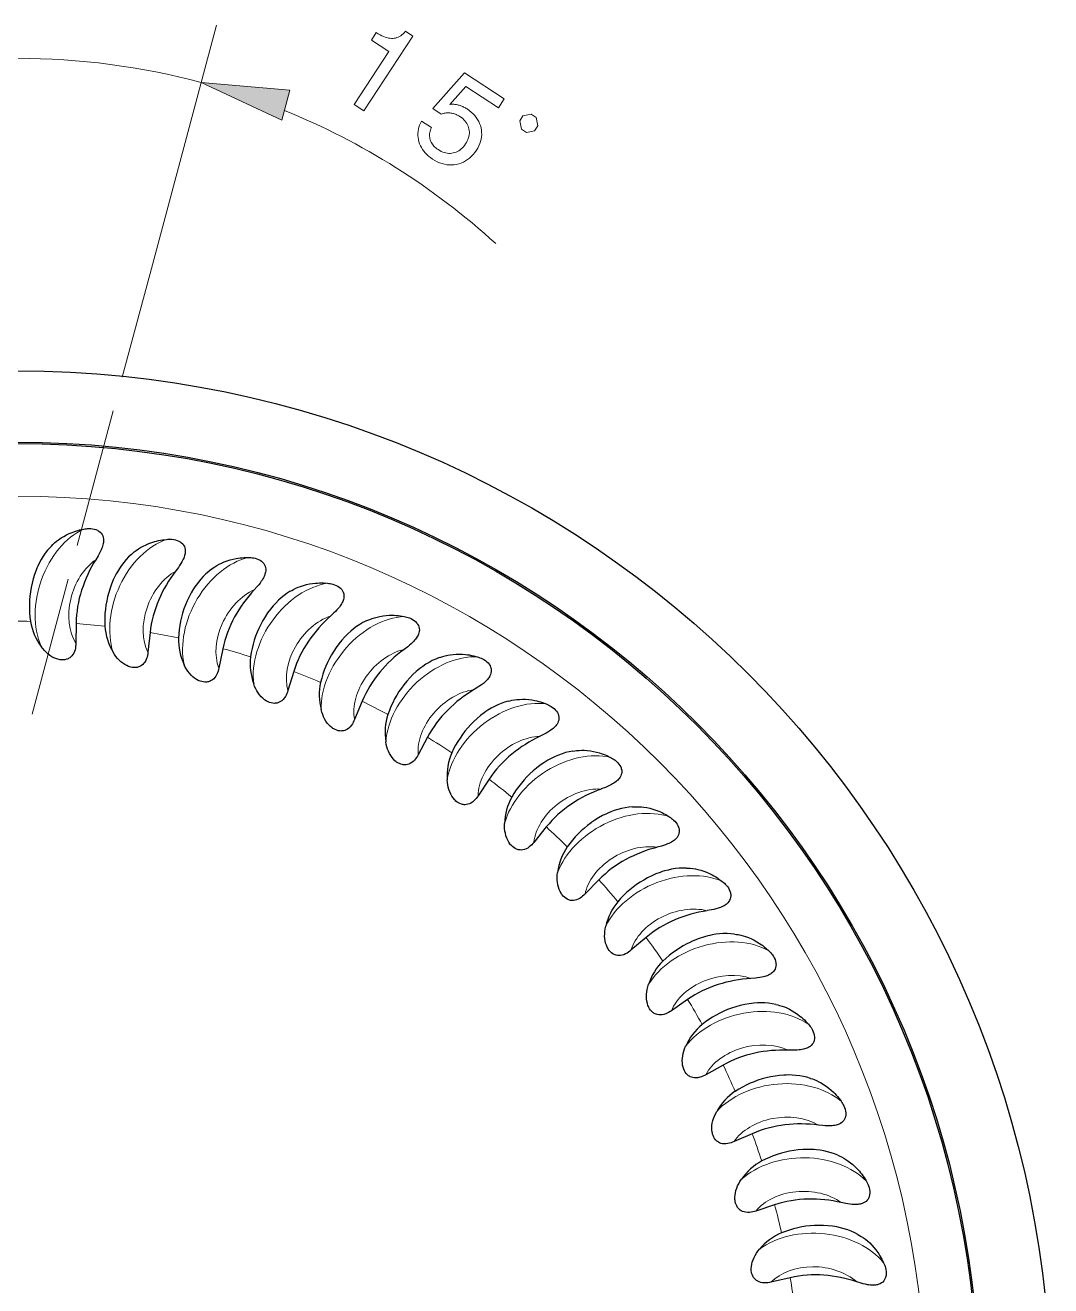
# Model space of a CAD drawing. Extents: x 0 to 420, y 0 to 594.
# Drawn here: x 144.74 to 179.32, y 131.81 to 174.3 of the extents above; entities that cross this region are included whole.
import ezdxf

# ---------------------------------------------------------------- set-up
doc = ezdxf.new("R2010")
doc.units = 0
doc.linetypes.add('DASHED', pattern=[15, 12, -3])

msp = doc.modelspace()

# ---------------------------------------------------------------- linework, layer by layer
at = {"lineweight": 13, "ltscale": 0.208977}
msp.add_line((149.028, 166.225), (151.192, 174.299), dxfattribs=at)
at = {"linetype": 'DASHED', "lineweight": 13, "ltscale": 0.39198}
msp.add_line((144.97, 151.08), (149.028, 166.225), dxfattribs=at)
at = {"lineweight": 30, "ltscale": 0.016662}
for p, q in [((146.455, 154.135), (146.446, 153.468)), ((153.795, 152.51), (153.599, 151.873)), ((156.102, 151.512), (155.846, 150.897)), ((158.303, 150.3), (157.99, 149.711)), ((162.312, 147.276), (161.893, 146.757)), ((164.083, 145.492), (163.617, 145.016)), ((165.676, 143.548), (165.167, 143.118)), ((167.078, 141.461), (166.53, 141.082)), ((168.274, 139.251), (167.693, 138.925)), ((169.255, 136.937), (168.646, 136.668))]:
    msp.add_line(p, q, dxfattribs=at)
at = {"lineweight": 30, "ltscale": 0.016661}
for p, q in [((148.949, 153.827), (148.877, 153.165)), ((151.403, 153.284), (151.269, 152.631)), ((160.38, 148.883), (160.012, 148.327)), ((170.012, 134.54), (169.38, 134.33)), ((170.538, 132.082), (169.888, 131.933))]:
    msp.add_line(p, q, dxfattribs=at)
at = {"lineweight": 13}
for points in [[(155.827, 171.624), (156.996, 173.409), (156.411, 173.792), (156.578, 174.048), (156.642, 174.009), (156.705, 173.974), (156.765, 173.944), (156.824, 173.918), (156.881, 173.896), (156.936, 173.879), (156.988, 173.866), (157.039, 173.857), (157.089, 173.853), (157.136, 173.853), (157.182, 173.857), (157.227, 173.866), (157.272, 173.879), (157.315, 173.897), (157.359, 173.919), (157.401, 173.945), (157.443, 173.976), (157.484, 174.011), (157.525, 174.051), (157.564, 174.095), (157.809, 173.934), (156.155, 171.409)], [(158.1, 171.07), (158.435, 170.85), (158.417, 170.807), (158.402, 170.765), (158.391, 170.723), (158.382, 170.681), (158.377, 170.639), (158.375, 170.598), (158.376, 170.558), (158.38, 170.517), (158.387, 170.477), (158.398, 170.437), (158.411, 170.399), (158.428, 170.361), (158.447, 170.325), (158.47, 170.289), (158.495, 170.256), (158.523, 170.223), (158.554, 170.192), (158.588, 170.161), (158.625, 170.132), (158.665, 170.105), (158.716, 170.074), (158.766, 170.047), (158.817, 170.025), (158.867, 170.008), (158.918, 169.994), (158.968, 169.985), (159.019, 169.98), (159.07, 169.98), (159.12, 169.984), (159.171, 169.992), (159.221, 170.005), (159.269, 170.022), (159.315, 170.042), (159.36, 170.066), (159.403, 170.095), (159.444, 170.127), (159.483, 170.163), (159.52, 170.204), (159.555, 170.248), (159.589, 170.296), (159.62, 170.347), (159.647, 170.398), (159.67, 170.449), (159.688, 170.5), (159.702, 170.55), (159.711, 170.601), (159.716, 170.651), (159.717, 170.702), (159.713, 170.752), (159.704, 170.803), (159.692, 170.852), (159.675, 170.9), (159.655, 170.946), (159.63, 170.99), (159.601, 171.033), (159.568, 171.074), (159.532, 171.113), (159.491, 171.151), (159.446, 171.187), (159.396, 171.221), (159.367, 171.24), (159.337, 171.256), (159.307, 171.272), (159.277, 171.286), (159.247, 171.298), (159.216, 171.309), (159.185, 171.319), (159.154, 171.327), (159.123, 171.333), (159.091, 171.338), (159.059, 171.341), (159.027, 171.343), (158.995, 171.344), (158.963, 171.342), (158.931, 171.34), (158.898, 171.335), (158.866, 171.33), (158.833, 171.322), (158.8, 171.314), (158.767, 171.303), (158.48, 171.491), (159.548, 172.692), (160.889, 171.814), (160.694, 171.517), (159.596, 172.237), (159.053, 171.628), (159.081, 171.631), (159.11, 171.633), (159.139, 171.635), (159.168, 171.634), (159.197, 171.633), (159.226, 171.631), (159.255, 171.627), (159.285, 171.622), (159.315, 171.616), (159.344, 171.609), (159.374, 171.601), (159.404, 171.591), (159.434, 171.581), (159.463, 171.569), (159.493, 171.556), (159.522, 171.542), (159.552, 171.527), (159.581, 171.511), (159.61, 171.494), (159.639, 171.476), (159.713, 171.424), (159.781, 171.369), (159.843, 171.312), (159.9, 171.252), (159.95, 171.19), (159.994, 171.125), (160.032, 171.057), (160.064, 170.987), (160.09, 170.914), (160.11, 170.839), (160.124, 170.763), (160.131, 170.686), (160.132, 170.61), (160.126, 170.534), (160.113, 170.458), (160.094, 170.383), (160.068, 170.308), (160.036, 170.233), (159.997, 170.158), (159.952, 170.084), (159.898, 170.008), (159.842, 169.938), (159.783, 169.875), (159.72, 169.818), (159.655, 169.767), (159.587, 169.722), (159.515, 169.684), (159.441, 169.652), (159.363, 169.626), (159.283, 169.607), (159.201, 169.594), (159.119, 169.588), (159.038, 169.589), (158.956, 169.597), (158.875, 169.611), (158.794, 169.633), (158.713, 169.661), (158.633, 169.696), (158.552, 169.738), (158.472, 169.788), (158.404, 169.835), (158.341, 169.885), (158.282, 169.938), (158.229, 169.993), (158.181, 170.05), (158.138, 170.11), (158.1, 170.172), (158.066, 170.237), (158.038, 170.304), (158.015, 170.373), (157.998, 170.444), (157.986, 170.514), (157.98, 170.584), (157.98, 170.654), (157.985, 170.724), (157.997, 170.793), (158.014, 170.863), (158.037, 170.932), (158.066, 171.001)], [(153.663, 172.105), (150.674, 172.367), (153.393, 171.099)], [(161.472, 170.795), (161.639, 170.685), (161.916, 170.743), (162.026, 170.91), (161.968, 171.187), (161.801, 171.297), (161.524, 171.239), (161.414, 171.072)]]:
    msp.add_lwpolyline(points, close=True, dxfattribs=at)
at = {"lineweight": 30}
for points in [[(145.575, 156.699), (145.62, 156.745), (145.666, 156.791), (145.729, 156.849), (145.795, 156.904), (145.863, 156.956), (145.949, 157.015), (146.037, 157.07), (146.128, 157.119), (146.223, 157.164), (146.32, 157.205), (146.382, 157.228), (146.445, 157.249), (146.509, 157.268), (146.574, 157.285), (146.705, 157.315)], [(146.705, 157.315), (146.752, 157.323), (146.8, 157.329), (146.844, 157.333), (146.888, 157.334), (146.949, 157.332), (147.009, 157.326), (147.068, 157.314), (147.124, 157.297), (147.177, 157.274), (147.202, 157.26), (147.226, 157.245), (147.267, 157.211), (147.302, 157.173), (147.331, 157.131), (147.352, 157.085), (147.367, 157.037), (147.375, 156.988), (147.378, 156.938), (147.377, 156.902), (147.374, 156.866), (147.368, 156.827), (147.359, 156.788), (147.347, 156.743), (147.333, 156.699), (147.316, 156.655), (147.298, 156.612), (147.267, 156.545), (147.233, 156.48), (147.196, 156.413), (147.118, 156.284)], [(148.318, 156.463), (148.366, 156.506), (148.416, 156.546), (148.485, 156.598), (148.556, 156.647), (148.629, 156.692), (148.719, 156.743), (148.813, 156.788), (148.908, 156.829), (149.007, 156.865), (149.107, 156.896), (149.171, 156.913), (149.236, 156.928), (149.301, 156.941), (149.367, 156.952), (149.5, 156.969)], [(149.5, 156.969), (149.548, 156.973), (149.597, 156.974), (149.641, 156.974), (149.685, 156.971), (149.745, 156.964), (149.805, 156.951), (149.862, 156.934), (149.916, 156.912), (149.967, 156.884), (149.99, 156.868), (150.012, 156.85), (150.05, 156.813), (150.082, 156.771), (150.106, 156.726), (150.123, 156.678), (150.133, 156.63), (150.137, 156.58), (150.135, 156.53), (150.131, 156.494), (150.124, 156.459), (150.114, 156.42), (150.102, 156.382), (150.086, 156.339), (150.067, 156.296), (150.047, 156.255), (150.025, 156.213), (149.987, 156.15), (149.947, 156.087), (149.904, 156.025), (149.814, 155.903)], [(145.575, 156.699), (145.493, 156.604), (145.417, 156.505), (145.345, 156.402), (145.279, 156.295), (145.219, 156.184), (145.164, 156.07), (145.133, 156), (145.104, 155.93), (145.052, 155.786), (145.007, 155.64), (144.968, 155.492), (144.937, 155.343)], [(148.318, 156.463), (148.227, 156.377), (148.141, 156.286), (148.061, 156.19), (147.985, 156.089), (147.914, 155.985), (147.848, 155.876), (147.811, 155.81), (147.775, 155.743), (147.71, 155.605), (147.651, 155.464), (147.599, 155.32), (147.553, 155.174)], [(151.025, 155.968), (151.078, 156.006), (151.131, 156.041), (151.205, 156.086), (151.28, 156.128), (151.357, 156.167), (151.452, 156.208), (151.549, 156.245), (151.648, 156.276), (151.749, 156.303), (151.852, 156.324), (151.917, 156.335), (151.983, 156.343), (152.05, 156.35), (152.117, 156.355), (152.251, 156.359)], [(152.251, 156.359), (152.299, 156.358), (152.347, 156.355), (152.391, 156.35), (152.434, 156.344), (152.494, 156.33), (152.552, 156.313), (152.608, 156.29), (152.659, 156.263), (152.707, 156.23), (152.729, 156.212), (152.749, 156.192), (152.783, 156.152), (152.811, 156.107), (152.831, 156.06), (152.843, 156.011), (152.849, 155.961), (152.848, 155.912), (152.841, 155.862), (152.833, 155.827), (152.823, 155.792), (152.809, 155.755), (152.794, 155.718), (152.773, 155.676), (152.751, 155.636), (152.727, 155.596), (152.701, 155.557), (152.657, 155.497), (152.612, 155.439), (152.563, 155.381), (152.462, 155.269)], [(151.025, 155.968), (150.927, 155.891), (150.833, 155.808), (150.743, 155.72), (150.658, 155.627), (150.578, 155.53), (150.502, 155.429), (150.459, 155.366), (150.417, 155.302), (150.338, 155.171), (150.266, 155.037), (150.201, 154.898), (150.142, 154.757)], [(153.673, 155.218), (153.568, 155.151), (153.467, 155.077), (153.369, 154.998), (153.276, 154.914), (153.186, 154.824), (153.101, 154.731), (153.052, 154.672), (153.005, 154.613), (152.914, 154.49), (152.83, 154.363), (152.751, 154.231), (152.679, 154.097)], [(153.673, 155.218), (153.729, 155.25), (153.786, 155.281), (153.863, 155.319), (153.942, 155.353), (154.023, 155.384), (154.121, 155.416), (154.221, 155.444), (154.323, 155.466), (154.426, 155.482), (154.53, 155.494), (154.597, 155.498), (154.663, 155.5), (154.73, 155.501), (154.797, 155.499), (154.93, 155.491)], [(154.93, 155.491), (154.978, 155.485), (155.026, 155.478), (155.069, 155.469), (155.112, 155.458), (155.17, 155.439), (155.226, 155.416), (155.279, 155.388), (155.328, 155.356), (155.372, 155.319), (155.392, 155.298), (155.411, 155.277), (155.441, 155.233), (155.464, 155.187), (155.479, 155.138), (155.487, 155.088), (155.488, 155.038), (155.482, 154.988), (155.471, 154.94), (155.46, 154.905), (155.446, 154.872), (155.429, 154.836), (155.41, 154.801), (155.386, 154.761), (155.36, 154.723), (155.332, 154.686), (155.302, 154.65), (155.253, 154.594), (155.202, 154.541), (155.148, 154.487), (155.037, 154.385)], [(156.238, 154.219), (156.297, 154.246), (156.356, 154.271), (156.437, 154.302), (156.519, 154.328), (156.602, 154.351), (156.703, 154.374), (156.805, 154.392), (156.908, 154.404), (157.013, 154.411), (157.117, 154.412), (157.184, 154.41), (157.25, 154.407), (157.317, 154.401), (157.383, 154.393), (157.516, 154.371)], [(157.516, 154.371), (157.563, 154.361), (157.61, 154.349), (157.652, 154.336), (157.693, 154.321), (157.749, 154.297), (157.803, 154.269), (157.853, 154.236), (157.899, 154.199), (157.939, 154.158), (157.957, 154.136), (157.973, 154.113), (157.999, 154.067), (158.018, 154.018), (158.028, 153.968), (158.032, 153.917), (158.027, 153.868), (158.017, 153.819), (158.001, 153.772), (157.987, 153.738), (157.97, 153.706), (157.95, 153.672), (157.927, 153.639), (157.9, 153.602), (157.87, 153.566), (157.839, 153.532), (157.806, 153.499), (157.752, 153.448), (157.696, 153.4), (157.637, 153.352), (157.516, 153.261)], [(156.238, 154.219), (156.127, 154.162), (156.019, 154.099), (155.915, 154.029), (155.814, 153.954), (155.716, 153.874), (155.623, 153.789), (155.568, 153.735), (155.515, 153.681), (155.413, 153.567), (155.317, 153.448), (155.227, 153.325), (155.142, 153.198)], [(146.446, 153.468), (146.444, 153.413), (146.439, 153.358), (146.431, 153.304), (146.42, 153.251), (146.4, 153.186), (146.375, 153.131), (146.347, 153.083), (146.313, 153.04), (146.277, 153.005), (146.24, 152.978), (146.213, 152.961), (146.186, 152.947), (146.157, 152.936), (146.129, 152.926), (146.075, 152.914), (146.021, 152.909), (145.967, 152.909), (145.914, 152.914), (145.879, 152.92), (145.844, 152.928), (145.775, 152.95), (145.706, 152.979), (145.638, 153.015), (145.569, 153.059), (145.501, 153.111), (145.443, 153.163), (145.386, 153.221), (145.33, 153.285), (145.275, 153.357)], [(148.877, 153.165), (148.87, 153.11), (148.86, 153.056), (148.847, 153.002), (148.831, 152.951), (148.805, 152.888), (148.775, 152.835), (148.742, 152.791), (148.704, 152.751), (148.665, 152.72), (148.626, 152.696), (148.597, 152.682), (148.569, 152.671), (148.539, 152.662), (148.51, 152.655), (148.455, 152.648), (148.401, 152.648), (148.348, 152.653), (148.295, 152.664), (148.261, 152.673), (148.227, 152.685), (148.16, 152.713), (148.094, 152.748), (148.029, 152.791), (147.966, 152.841), (147.903, 152.899), (147.85, 152.956), (147.799, 153.019), (147.749, 153.089), (147.701, 153.165)], [(158.697, 152.982), (158.581, 152.935), (158.467, 152.882), (158.356, 152.823), (158.249, 152.758), (158.144, 152.687), (158.043, 152.611), (157.984, 152.563), (157.926, 152.514), (157.813, 152.411), (157.706, 152.301), (157.605, 152.187), (157.508, 152.069)], [(158.697, 152.982), (158.758, 153.003), (158.819, 153.022), (158.902, 153.044), (158.986, 153.063), (159.071, 153.079), (159.174, 153.092), (159.277, 153.1), (159.381, 153.102), (159.486, 153.099), (159.59, 153.09), (159.656, 153.082), (159.722, 153.072), (159.788, 153.059), (159.853, 153.045), (159.983, 153.011)], [(159.983, 153.011), (160.029, 152.997), (160.074, 152.981), (160.115, 152.964), (160.155, 152.945), (160.208, 152.915), (160.259, 152.882), (160.306, 152.845), (160.348, 152.804), (160.384, 152.759), (160.4, 152.735), (160.414, 152.711), (160.435, 152.662), (160.449, 152.612), (160.455, 152.561), (160.453, 152.51), (160.444, 152.461), (160.429, 152.414), (160.409, 152.368), (160.392, 152.337), (160.372, 152.306), (160.348, 152.274), (160.323, 152.243), (160.292, 152.209), (160.259, 152.177), (160.224, 152.145), (160.189, 152.115), (160.13, 152.07), (160.07, 152.027), (160.007, 151.985), (159.878, 151.906)], [(151.269, 152.631), (151.256, 152.578), (151.241, 152.525), (151.223, 152.472), (151.202, 152.423), (151.17, 152.363), (151.135, 152.313), (151.099, 152.272), (151.057, 152.236), (151.015, 152.209), (150.974, 152.188), (150.944, 152.177), (150.914, 152.169), (150.885, 152.163), (150.855, 152.159), (150.799, 152.158), (150.745, 152.162), (150.693, 152.173), (150.642, 152.188), (150.608, 152.201), (150.576, 152.215), (150.512, 152.25), (150.45, 152.291), (150.389, 152.34), (150.331, 152.396), (150.274, 152.459), (150.226, 152.521), (150.181, 152.589), (150.138, 152.663), (150.098, 152.744)], [(153.599, 151.873), (153.581, 151.821), (153.561, 151.769), (153.538, 151.719), (153.513, 151.672), (153.475, 151.616), (153.436, 151.569), (153.395, 151.532), (153.35, 151.5), (153.306, 151.476), (153.263, 151.46), (153.232, 151.452), (153.202, 151.446), (153.172, 151.443), (153.142, 151.442), (153.087, 151.446), (153.033, 151.456), (152.982, 151.471), (152.932, 151.491), (152.9, 151.507), (152.869, 151.525), (152.809, 151.565), (152.751, 151.612), (152.695, 151.666), (152.642, 151.728), (152.592, 151.797), (152.551, 151.862), (152.512, 151.934), (152.476, 152.012), (152.444, 152.096)], [(161.026, 151.516), (160.906, 151.481), (160.788, 151.439), (160.672, 151.39), (160.559, 151.336), (160.448, 151.275), (160.34, 151.209), (160.277, 151.167), (160.214, 151.123), (160.093, 151.031), (159.976, 150.933), (159.864, 150.829), (159.756, 150.72)], [(161.026, 151.516), (161.089, 151.531), (161.152, 151.544), (161.237, 151.559), (161.322, 151.57), (161.408, 151.577), (161.512, 151.58), (161.615, 151.578), (161.719, 151.57), (161.823, 151.557), (161.926, 151.539), (161.991, 151.524), (162.056, 151.508), (162.12, 151.49), (162.183, 151.469), (162.309, 151.423)], [(162.309, 151.423), (162.354, 151.404), (162.397, 151.384), (162.436, 151.363), (162.474, 151.34), (162.525, 151.306), (162.572, 151.268), (162.615, 151.226), (162.653, 151.182), (162.685, 151.134), (162.698, 151.109), (162.71, 151.083), (162.727, 151.032), (162.735, 150.981), (162.737, 150.93), (162.73, 150.88), (162.717, 150.832), (162.697, 150.786), (162.673, 150.742), (162.652, 150.712), (162.63, 150.684), (162.603, 150.654), (162.575, 150.626), (162.541, 150.595), (162.505, 150.566), (162.468, 150.538), (162.429, 150.511), (162.367, 150.472), (162.303, 150.435), (162.236, 150.399), (162.1, 150.332)], [(155.846, 150.897), (155.824, 150.847), (155.799, 150.797), (155.771, 150.749), (155.741, 150.705), (155.699, 150.652), (155.655, 150.61), (155.611, 150.576), (155.563, 150.549), (155.517, 150.53), (155.473, 150.518), (155.441, 150.512), (155.411, 150.51), (155.38, 150.509), (155.351, 150.511), (155.296, 150.52), (155.243, 150.535), (155.194, 150.556), (155.146, 150.58), (155.116, 150.599), (155.087, 150.619), (155.03, 150.665), (154.977, 150.718), (154.927, 150.777), (154.88, 150.843), (154.837, 150.916), (154.802, 150.986), (154.77, 151.061), (154.742, 151.142), (154.718, 151.229)], [(157.99, 149.711), (157.963, 149.663), (157.934, 149.617), (157.902, 149.572), (157.868, 149.53), (157.82, 149.482), (157.773, 149.444), (157.726, 149.414), (157.676, 149.392), (157.628, 149.377), (157.583, 149.369), (157.551, 149.367), (157.52, 149.367), (157.49, 149.37), (157.461, 149.375), (157.407, 149.389), (157.356, 149.409), (157.309, 149.434), (157.264, 149.463), (157.235, 149.484), (157.208, 149.507), (157.156, 149.558), (157.109, 149.615), (157.064, 149.679), (157.024, 149.75), (156.987, 149.827), (156.959, 149.899), (156.935, 149.977), (156.914, 150.06), (156.899, 150.149)], [(163.206, 149.835), (163.083, 149.812), (162.962, 149.781), (162.842, 149.744), (162.724, 149.7), (162.608, 149.65), (162.494, 149.595), (162.427, 149.559), (162.36, 149.522), (162.231, 149.441), (162.105, 149.355), (161.983, 149.262), (161.866, 149.164)], [(163.206, 149.835), (163.27, 149.844), (163.334, 149.851), (163.42, 149.858), (163.506, 149.86), (163.592, 149.859), (163.695, 149.853), (163.798, 149.841), (163.901, 149.823), (164.003, 149.801), (164.104, 149.772), (164.167, 149.752), (164.23, 149.729), (164.292, 149.705), (164.353, 149.679), (164.474, 149.621)], [(164.474, 149.621), (164.517, 149.598), (164.558, 149.573), (164.595, 149.549), (164.631, 149.523), (164.678, 149.484), (164.721, 149.442), (164.76, 149.396), (164.794, 149.348), (164.821, 149.297), (164.832, 149.271), (164.841, 149.244), (164.853, 149.192), (164.857, 149.14), (164.853, 149.089), (164.841, 149.04), (164.824, 148.993), (164.8, 148.95), (164.771, 148.909), (164.748, 148.881), (164.723, 148.855), (164.694, 148.827), (164.663, 148.802), (164.626, 148.775), (164.588, 148.749), (164.548, 148.725), (164.507, 148.702), (164.441, 148.669), (164.374, 148.638), (164.304, 148.609), (164.162, 148.555)], [(160.012, 148.327), (159.981, 148.282), (159.947, 148.238), (159.911, 148.197), (159.873, 148.159), (159.821, 148.115), (159.77, 148.082), (159.721, 148.057), (159.669, 148.039), (159.62, 148.029), (159.574, 148.026), (159.542, 148.026), (159.511, 148.03), (159.482, 148.035), (159.453, 148.043), (159.401, 148.062), (159.352, 148.086), (159.307, 148.116), (159.265, 148.149), (159.239, 148.173), (159.214, 148.199), (159.168, 148.254), (159.125, 148.316), (159.087, 148.383), (159.054, 148.457), (159.025, 148.538), (159.004, 148.612), (158.987, 148.692), (158.974, 148.777), (158.967, 148.867)], [(165.216, 147.955), (165.092, 147.943), (164.968, 147.924), (164.845, 147.898), (164.723, 147.866), (164.603, 147.828), (164.484, 147.784), (164.414, 147.754), (164.345, 147.723), (164.208, 147.656), (164.074, 147.581), (163.944, 147.5), (163.818, 147.414)], [(165.216, 147.955), (165.281, 147.958), (165.345, 147.959), (165.431, 147.957), (165.517, 147.952), (165.603, 147.942), (165.705, 147.926), (165.806, 147.904), (165.907, 147.877), (166.006, 147.845), (166.104, 147.807), (166.165, 147.781), (166.225, 147.752), (166.285, 147.722), (166.343, 147.69), (166.458, 147.621)], [(166.458, 147.621), (166.499, 147.594), (166.537, 147.566), (166.572, 147.538), (166.605, 147.509), (166.648, 147.465), (166.687, 147.419), (166.721, 147.37), (166.75, 147.319), (166.772, 147.266), (166.781, 147.239), (166.787, 147.211), (166.794, 147.158), (166.793, 147.106), (166.785, 147.056), (166.769, 147.008), (166.746, 146.963), (166.719, 146.922), (166.686, 146.884), (166.661, 146.858), (166.633, 146.835), (166.602, 146.81), (166.569, 146.788), (166.529, 146.764), (166.488, 146.742), (166.446, 146.722), (166.404, 146.703), (166.335, 146.676), (166.265, 146.652), (166.192, 146.63), (166.046, 146.59)], [(161.893, 146.757), (161.858, 146.716), (161.82, 146.675), (161.78, 146.637), (161.739, 146.603), (161.683, 146.564), (161.629, 146.536), (161.578, 146.516), (161.524, 146.503), (161.475, 146.498), (161.429, 146.499), (161.397, 146.503), (161.367, 146.509), (161.337, 146.517), (161.31, 146.527), (161.259, 146.551), (161.214, 146.58), (161.172, 146.614), (161.133, 146.651), (161.109, 146.677), (161.087, 146.705), (161.046, 146.765), (161.01, 146.83), (160.978, 146.901), (160.952, 146.978), (160.93, 147.061), (160.917, 147.137), (160.907, 147.218), (160.903, 147.304), (160.904, 147.394)], [(163.617, 145.016), (163.578, 144.978), (163.536, 144.941), (163.493, 144.907), (163.448, 144.876), (163.389, 144.844), (163.333, 144.82), (163.28, 144.806), (163.225, 144.798), (163.175, 144.797), (163.13, 144.802), (163.098, 144.809), (163.069, 144.818), (163.041, 144.829), (163.014, 144.842), (162.966, 144.871), (162.923, 144.904), (162.885, 144.941), (162.85, 144.982), (162.829, 145.011), (162.809, 145.04), (162.774, 145.104), (162.744, 145.172), (162.719, 145.246), (162.7, 145.325), (162.687, 145.409), (162.681, 145.487), (162.679, 145.568), (162.683, 145.654), (162.693, 145.743)], [(167.038, 145.892), (166.913, 145.892), (166.788, 145.885), (166.664, 145.871), (166.539, 145.851), (166.416, 145.824), (166.294, 145.791), (166.221, 145.769), (166.149, 145.744), (166.006, 145.69), (165.866, 145.628), (165.729, 145.56), (165.596, 145.486)], [(167.038, 145.892), (167.103, 145.889), (167.167, 145.884), (167.253, 145.874), (167.338, 145.86), (167.422, 145.843), (167.522, 145.817), (167.621, 145.786), (167.719, 145.749), (167.814, 145.707), (167.908, 145.66), (167.966, 145.628), (168.024, 145.594), (168.08, 145.559), (168.135, 145.521), (168.243, 145.441)], [(168.243, 145.441), (168.281, 145.411), (168.317, 145.379), (168.348, 145.348), (168.378, 145.316), (168.417, 145.269), (168.452, 145.219), (168.481, 145.167), (168.505, 145.113), (168.522, 145.058), (168.528, 145.03), (168.532, 145.002), (168.534, 144.949), (168.528, 144.897), (168.514, 144.848), (168.494, 144.801), (168.468, 144.759), (168.436, 144.721), (168.4, 144.686), (168.372, 144.663), (168.343, 144.642), (168.309, 144.621), (168.274, 144.602), (168.232, 144.582), (168.19, 144.564), (168.146, 144.548), (168.102, 144.533), (168.03, 144.513), (167.958, 144.495), (167.884, 144.48), (167.735, 144.454)], [(165.167, 143.118), (165.124, 143.084), (165.079, 143.051), (165.033, 143.022), (164.986, 142.996), (164.924, 142.968), (164.866, 142.951), (164.811, 142.941), (164.756, 142.938), (164.707, 142.943), (164.662, 142.952), (164.631, 142.962), (164.603, 142.974), (164.576, 142.987), (164.55, 143.003), (164.505, 143.036), (164.466, 143.073), (164.431, 143.114), (164.4, 143.157), (164.382, 143.188), (164.365, 143.22), (164.336, 143.286), (164.313, 143.357), (164.296, 143.433), (164.284, 143.513), (164.279, 143.598), (164.28, 143.676), (164.286, 143.757), (164.298, 143.842), (164.316, 143.93)], [(168.656, 143.665), (168.532, 143.677), (168.407, 143.682), (168.281, 143.68), (168.156, 143.672), (168.03, 143.657), (167.905, 143.636), (167.831, 143.62), (167.757, 143.603), (167.61, 143.562), (167.464, 143.514), (167.322, 143.46), (167.182, 143.398)], [(168.656, 143.665), (168.72, 143.656), (168.784, 143.645), (168.868, 143.627), (168.951, 143.605), (169.033, 143.58), (169.131, 143.544), (169.226, 143.504), (169.32, 143.458), (169.411, 143.408), (169.5, 143.352), (169.555, 143.314), (169.609, 143.275), (169.662, 143.234), (169.713, 143.192), (169.813, 143.102)], [(169.813, 143.102), (169.847, 143.068), (169.88, 143.033), (169.909, 142.999), (169.935, 142.964), (169.969, 142.914), (169.999, 142.861), (170.024, 142.806), (170.042, 142.75), (170.054, 142.694), (170.057, 142.666), (170.059, 142.638), (170.055, 142.585), (170.044, 142.534), (170.026, 142.486), (170.001, 142.441), (169.971, 142.402), (169.936, 142.366), (169.897, 142.335), (169.867, 142.315), (169.836, 142.297), (169.8, 142.279), (169.763, 142.263), (169.72, 142.247), (169.676, 142.234), (169.631, 142.222), (169.585, 142.211), (169.513, 142.198), (169.439, 142.187), (169.364, 142.179), (169.213, 142.167)], [(166.53, 141.082), (166.484, 141.052), (166.436, 141.024), (166.387, 140.998), (166.338, 140.977), (166.274, 140.956), (166.214, 140.944), (166.159, 140.939), (166.104, 140.942), (166.055, 140.951), (166.011, 140.965), (165.982, 140.977), (165.954, 140.992), (165.929, 141.008), (165.905, 141.026), (165.863, 141.063), (165.828, 141.104), (165.797, 141.148), (165.77, 141.194), (165.755, 141.226), (165.741, 141.259), (165.719, 141.328), (165.702, 141.401), (165.692, 141.478), (165.688, 141.559), (165.691, 141.644), (165.699, 141.722), (165.713, 141.802), (165.733, 141.885), (165.76, 141.971)], [(170.055, 141.295), (169.933, 141.319), (169.808, 141.335), (169.683, 141.345), (169.557, 141.349), (169.431, 141.346), (169.305, 141.337), (169.229, 141.328), (169.154, 141.318), (169.003, 141.292), (168.854, 141.258), (168.707, 141.217), (168.562, 141.169)], [(170.055, 141.295), (170.118, 141.279), (170.18, 141.262), (170.262, 141.236), (170.343, 141.207), (170.422, 141.174), (170.516, 141.129), (170.607, 141.08), (170.696, 141.026), (170.782, 140.966), (170.866, 140.903), (170.917, 140.86), (170.966, 140.816), (171.015, 140.77), (171.062, 140.723), (171.153, 140.624)], [(171.153, 140.624), (171.184, 140.587), (171.213, 140.549), (171.238, 140.513), (171.262, 140.475), (171.291, 140.422), (171.316, 140.366), (171.335, 140.31), (171.348, 140.252), (171.354, 140.195), (171.355, 140.167), (171.353, 140.138), (171.345, 140.086), (171.329, 140.036), (171.307, 139.99), (171.278, 139.949), (171.244, 139.912), (171.206, 139.88), (171.164, 139.853), (171.132, 139.836), (171.099, 139.821), (171.062, 139.806), (171.024, 139.794), (170.98, 139.782), (170.934, 139.773), (170.888, 139.765), (170.842, 139.759), (170.768, 139.753), (170.694, 139.749), (170.618, 139.748), (170.467, 139.751)], [(167.693, 138.925), (167.644, 138.9), (167.594, 138.876), (167.543, 138.856), (167.492, 138.839), (167.426, 138.824), (167.365, 138.818), (167.31, 138.819), (167.256, 138.826), (167.208, 138.84), (167.165, 138.858), (167.137, 138.873), (167.111, 138.89), (167.087, 138.909), (167.065, 138.929), (167.028, 138.97), (166.996, 139.014), (166.969, 139.06), (166.947, 139.109), (166.935, 139.142), (166.925, 139.177), (166.909, 139.247), (166.899, 139.321), (166.897, 139.399), (166.901, 139.48), (166.911, 139.565), (166.927, 139.641), (166.949, 139.72), (166.976, 139.8), (167.011, 139.884)], [(171.223, 138.802), (171.103, 138.837), (170.981, 138.866), (170.857, 138.888), (170.732, 138.903), (170.606, 138.912), (170.48, 138.915), (170.403, 138.914), (170.327, 138.911), (170.175, 138.899), (170.024, 138.879), (169.873, 138.853), (169.724, 138.819)], [(171.223, 138.802), (171.284, 138.781), (171.344, 138.758), (171.423, 138.724), (171.501, 138.687), (171.577, 138.647), (171.665, 138.594), (171.752, 138.536), (171.835, 138.473), (171.915, 138.406), (171.992, 138.335), (172.039, 138.288), (172.084, 138.239), (172.128, 138.189), (172.171, 138.137), (172.252, 138.03)], [(168.646, 136.668), (168.595, 136.647), (168.543, 136.628), (168.49, 136.613), (168.437, 136.601), (168.37, 136.593), (168.309, 136.592), (168.254, 136.598), (168.201, 136.611), (168.154, 136.629), (168.114, 136.651), (168.087, 136.669), (168.063, 136.688), (168.041, 136.709), (168.021, 136.731), (167.988, 136.775), (167.96, 136.822), (167.938, 136.871), (167.921, 136.922), (167.912, 136.956), (167.905, 136.991), (167.896, 137.063), (167.893, 137.138), (167.898, 137.215), (167.91, 137.295), (167.929, 137.379), (167.951, 137.453), (167.98, 137.529), (168.016, 137.607), (168.058, 137.687)], [(172.252, 138.03), (172.279, 137.991), (172.305, 137.95), (172.326, 137.911), (172.346, 137.872), (172.37, 137.815), (172.389, 137.758), (172.403, 137.7), (172.41, 137.642), (172.411, 137.584), (172.409, 137.555), (172.405, 137.528), (172.392, 137.476), (172.371, 137.428), (172.344, 137.385), (172.312, 137.346), (172.275, 137.313), (172.234, 137.285), (172.189, 137.261), (172.156, 137.247), (172.122, 137.235), (172.083, 137.225), (172.044, 137.216), (171.999, 137.209), (171.953, 137.203), (171.906, 137.2), (171.86, 137.199), (171.786, 137.199), (171.712, 137.203), (171.636, 137.209), (171.486, 137.226)], [(172.148, 136.21), (172.032, 136.256), (171.913, 136.296), (171.792, 136.33), (171.669, 136.357), (171.544, 136.378), (171.419, 136.393), (171.343, 136.399), (171.267, 136.403), (171.114, 136.406), (170.961, 136.401), (170.809, 136.388), (170.657, 136.369)], [(172.148, 136.21), (172.206, 136.183), (172.264, 136.154), (172.34, 136.113), (172.413, 136.069), (172.485, 136.021), (172.569, 135.96), (172.649, 135.894), (172.726, 135.824), (172.799, 135.75), (172.869, 135.671), (172.911, 135.62), (172.952, 135.567), (172.991, 135.513), (173.028, 135.458), (173.099, 135.344)], [(169.38, 134.33), (169.327, 134.314), (169.273, 134.301), (169.219, 134.29), (169.166, 134.284), (169.098, 134.281), (169.037, 134.287), (168.983, 134.298), (168.931, 134.316), (168.887, 134.338), (168.849, 134.364), (168.824, 134.384), (168.802, 134.406), (168.782, 134.429), (168.764, 134.452), (168.735, 134.5), (168.712, 134.549), (168.694, 134.6), (168.682, 134.652), (168.676, 134.687), (168.673, 134.722), (168.67, 134.795), (168.675, 134.869), (168.687, 134.946), (168.706, 135.025), (168.733, 135.106), (168.763, 135.178), (168.799, 135.251), (168.842, 135.325), (168.891, 135.4)], [(173.099, 135.344), (173.122, 135.301), (173.144, 135.258), (173.161, 135.218), (173.177, 135.177), (173.196, 135.119), (173.209, 135.059), (173.218, 135), (173.22, 134.942), (173.215, 134.884), (173.21, 134.856), (173.203, 134.829), (173.185, 134.779), (173.161, 134.733), (173.13, 134.692), (173.093, 134.656), (173.053, 134.627), (173.01, 134.603), (172.963, 134.584), (172.929, 134.573), (172.894, 134.565), (172.855, 134.558), (172.815, 134.553), (172.769, 134.55), (172.723, 134.549), (172.676, 134.55), (172.629, 134.553), (172.556, 134.561), (172.483, 134.571), (172.408, 134.584), (172.26, 134.616)], [(172.822, 133.541), (172.711, 133.599), (172.597, 133.65), (172.479, 133.694), (172.359, 133.733), (172.238, 133.766), (172.114, 133.793), (172.039, 133.806), (171.964, 133.818), (171.812, 133.835), (171.659, 133.844), (171.507, 133.846), (171.354, 133.841)], [(172.822, 133.541), (172.878, 133.509), (172.933, 133.475), (173.004, 133.427), (173.073, 133.376), (173.14, 133.322), (173.218, 133.253), (173.291, 133.18), (173.361, 133.102), (173.427, 133.021), (173.489, 132.937), (173.526, 132.882), (173.561, 132.825), (173.595, 132.768), (173.627, 132.709), (173.687, 132.589)], [(169.888, 131.933), (169.834, 131.922), (169.779, 131.914), (169.724, 131.909), (169.671, 131.907), (169.603, 131.911), (169.543, 131.922), (169.49, 131.939), (169.44, 131.962), (169.398, 131.988), (169.363, 132.017), (169.34, 132.04), (169.32, 132.063), (169.302, 132.088), (169.286, 132.113), (169.262, 132.163), (169.244, 132.214), (169.232, 132.267), (169.224, 132.319), (169.222, 132.355), (169.221, 132.391), (169.226, 132.463), (169.238, 132.537), (169.257, 132.612), (169.284, 132.689), (169.318, 132.767), (169.355, 132.836), (169.397, 132.905), (169.447, 132.975), (169.504, 133.045)], [(173.687, 132.589), (173.706, 132.544), (173.723, 132.499), (173.737, 132.457), (173.749, 132.415), (173.762, 132.355), (173.77, 132.295), (173.772, 132.235), (173.769, 132.177), (173.759, 132.12), (173.751, 132.093), (173.742, 132.066), (173.719, 132.018), (173.69, 131.975), (173.655, 131.937), (173.616, 131.905), (173.573, 131.88), (173.528, 131.86), (173.48, 131.845), (173.444, 131.838), (173.408, 131.833), (173.369, 131.829), (173.329, 131.828), (173.283, 131.83), (173.237, 131.833), (173.19, 131.839), (173.144, 131.846), (173.072, 131.861), (173, 131.878), (172.927, 131.898), (172.782, 131.944)]]:
    msp.add_lwpolyline(points, dxfattribs=at)
for radius in [34.85, 32.45, 32.4]:
    msp.add_circle((144.475, 127.796), radius, dxfattribs=at)
at = {"lineweight": 13}
msp.add_circle((144.475, 127.796), 30.629, dxfattribs=at)
for centre, radius, start, end in [((144.475, 149.23), 23.953, 75, 90), ((144.475, 149.23), 23.953, 47.6624, 67.9148), ((144.475, 127.796), 26.413, 89.0404, 91.1561), ((144.475, 127.796), 26.413, 83.5859, 85.7015), ((144.475, 127.796), 26.413, 78.1313, 80.247), ((144.475, 127.796), 26.413, 72.6768, 74.7924), ((144.475, 127.796), 26.413, 67.2222, 69.3379), ((144.475, 127.796), 26.413, 61.7677, 63.8833), ((144.475, 127.796), 26.413, 56.3131, 58.4288), ((144.475, 127.796), 26.413, 50.8586, 52.9742), ((144.475, 127.796), 26.413, 45.404, 47.5197), ((144.475, 127.796), 26.413, 39.9495, 42.0652), ((144.475, 127.796), 26.413, 34.4949, 36.6106), ((144.475, 127.796), 26.413, 29.0404, 31.1561), ((144.475, 127.796), 26.413, 23.5859, 25.7015), ((144.475, 127.796), 26.413, 18.1313, 20.247), ((144.475, 127.796), 26.413, 12.6768, 14.7924), ((144.475, 127.796), 26.413, 7.2222, 9.3379)]:
    msp.add_arc(centre, radius, start, end, dxfattribs=at)
at = {"lineweight": 30}
for centre, radius, start, end in [((150.988, 153.855), 4.568, 147.8873, 162.0712), ((153.435, 153.118), 4.568, 142.4328, 156.6167), ((148.285, 154.714), 3.406, 169.3619, 188.5859), ((150.271, 154.078), 3.817, 161.9441, 179.1471), ((150.826, 154.23), 3.406, 163.9073, 183.1313), ((155.802, 152.151), 4.568, 136.9782, 151.1622), ((152.743, 153.408), 3.817, 156.4896, 173.6926), ((153.31, 153.506), 3.406, 158.4528, 177.6768), ((155.14, 152.506), 3.817, 151.035, 168.238), ((158.065, 150.965), 4.568, 131.5237, 145.7076), ((146.88, 154.537), 1.992, 189.6028, 216.3311), ((149.411, 154.187), 1.991, 184.1247, 210.8663), ((155.714, 152.55), 3.406, 152.9982, 172.2223), ((151.897, 153.598), 1.991, 178.6702, 205.4118), ((157.441, 151.38), 3.817, 145.5805, 162.7835), ((154.317, 152.777), 1.992, 173.2392, 199.9674), ((158.016, 151.37), 3.406, 147.5437, 166.7677), ((160.206, 149.568), 4.568, 126.0691, 140.2531), ((156.647, 151.728), 1.992, 167.7847, 194.5129), ((159.624, 150.041), 3.817, 140.1259, 157.3289), ((160.194, 149.977), 3.404, 142.0882, 161.3236), ((162.204, 147.974), 4.568, 120.6146, 134.7985), ((158.866, 150.463), 1.992, 162.3301, 189.0583), ((161.67, 148.501), 3.817, 134.6788, 151.8822), ((162.233, 148.381), 3.406, 136.6346, 155.8586), ((164.042, 146.197), 4.568, 115.16, 129.344), ((160.956, 148.992), 1.992, 156.8756, 183.6038), ((163.56, 146.772), 3.817, 129.2169, 146.4198), ((164.109, 146.6), 3.406, 131.1801, 150.4041), ((165.703, 144.254), 4.568, 109.7055, 123.8894), ((162.896, 147.329), 1.992, 151.421, 178.1493), ((165.277, 144.872), 3.817, 123.7623, 140.9653), ((165.808, 144.648), 3.406, 125.7255, 144.9495), ((164.669, 145.49), 1.992, 145.9665, 172.6947), ((167.171, 142.161), 4.568, 104.251, 118.4349), ((166.807, 142.818), 3.817, 118.3151, 135.5185), ((167.313, 142.544), 3.406, 120.271, 139.495), ((166.26, 143.49), 1.992, 140.5119, 167.2402), ((168.133, 140.627), 3.817, 112.8532, 130.0562), ((168.434, 139.939), 4.568, 98.7964, 112.9803), ((168.611, 140.306), 3.406, 114.8164, 134.0404), ((167.653, 141.348), 1.992, 135.0574, 161.7856), ((169.245, 138.32), 3.817, 107.3987, 124.6017), ((169.479, 137.607), 4.568, 93.3419, 107.5258), ((169.69, 137.957), 3.404, 109.3609, 128.5964), ((168.836, 139.084), 1.992, 129.6028, 156.3311), ((170.133, 135.917), 3.817, 101.9441, 119.1471), ((170.299, 135.185), 4.568, 87.8873, 102.0712), ((170.543, 135.512), 3.406, 103.9073, 123.1314), ((169.799, 136.717), 1.992, 124.1483, 150.8765), ((170.884, 132.697), 4.568, 82.4328, 96.6167), ((170.789, 133.442), 3.817, 96.4896, 113.6926), ((170.531, 134.27), 1.991, 118.6702, 145.4118), ((171.158, 133), 3.406, 98.4528, 117.6768), ((171.207, 130.915), 3.817, 91.035, 108.238), ((171.23, 130.165), 4.568, 76.9782, 91.1621), ((171.532, 130.44), 3.406, 92.9982, 112.2223), ((171.028, 131.764), 1.991, 113.2156, 139.9572), ((171.382, 128.36), 3.817, 85.5805, 102.7835), ((171.334, 127.611), 4.568, 71.5237, 85.7076)]:
    msp.add_arc(centre, radius, start, end, dxfattribs=at)
at = {"lineweight": 13}
for centre, major_axis, start_param, end_param in [((147.008, 154.925), (0.796, 2.491), 0.582305, 2.454053), ((149.575, 154.561), (1.029, 2.404), 0.582305, 2.454053), ((152.096, 153.955), (1.253, 2.295), 0.582305, 2.454053), ((147.547, 154.752), (0.553, 1.729), 0.750058, 2.603313), ((150.095, 154.338), (0.714, 1.668), 0.750058, 2.603313), ((152.593, 153.684), (0.87, 1.593), 0.750058, 2.603313), ((154.548, 153.112), (1.466, 2.166), 0.582305, 2.454053), ((155.017, 152.795), (1.017, 1.503), 0.750058, 2.603313), ((156.909, 152.04), (1.665, 2.016), 0.582305, 2.454053), ((157.345, 151.68), (1.156, 1.4), 0.750058, 2.603313), ((159.157, 150.748), (1.849, 1.849), 0.582305, 2.454053), ((159.557, 150.348), (1.283, 1.283), 0.750058, 2.603313), ((161.273, 149.248), (2.016, 1.665), 0.582305, 2.454053), ((161.633, 148.812), (1.4, 1.156), 0.750058, 2.603313), ((163.236, 147.555), (2.166, 1.466), 0.582305, 2.454053), ((163.553, 147.086), (1.503, 1.017), 0.750058, 2.603313), ((165.029, 145.682), (2.295, 1.253), 0.582305, 2.454053), ((165.3, 145.185), (1.593, 0.87), 0.750058, 2.603313), ((166.636, 143.647), (2.404, 1.029), 0.582305, 2.454053), ((166.859, 143.127), (1.668, 0.714), 0.750058, 2.603313), ((168.042, 141.469), (2.491, 0.796), 0.582305, 2.454053), ((168.215, 140.93), (1.729, 0.553), 0.750058, 2.603313), ((169.235, 139.166), (2.555, 0.556), 0.582305, 2.454053), ((169.355, 138.614), (1.774, 0.386), 0.750058, 2.603313), ((170.204, 136.761), (2.597, 0.31), 0.582305, 2.454053), ((170.271, 136.2), (1.802, 0.215), 0.750058, 2.603313), ((170.94, 134.275), (2.614, 0.062), 0.582305, 2.454053), ((170.953, 133.71), (1.814, 0.043), 0.750058, 2.603313), ((171.436, 131.73), (2.608, -0.187), 0.582305, 2.454053), ((171.395, 131.166), (1.81, -0.129), 0.750058, 2.603313)]:
    msp.add_ellipse(centre, major_axis=major_axis, ratio=0.707107, start_param=start_param, end_param=end_param, dxfattribs=at)
msp.add_solid([(153.663, 172.105), (150.674, 172.367), (153.663, 172.105), (153.393, 171.099)], dxfattribs=at)

doc.saveas('drawing.dxf')
